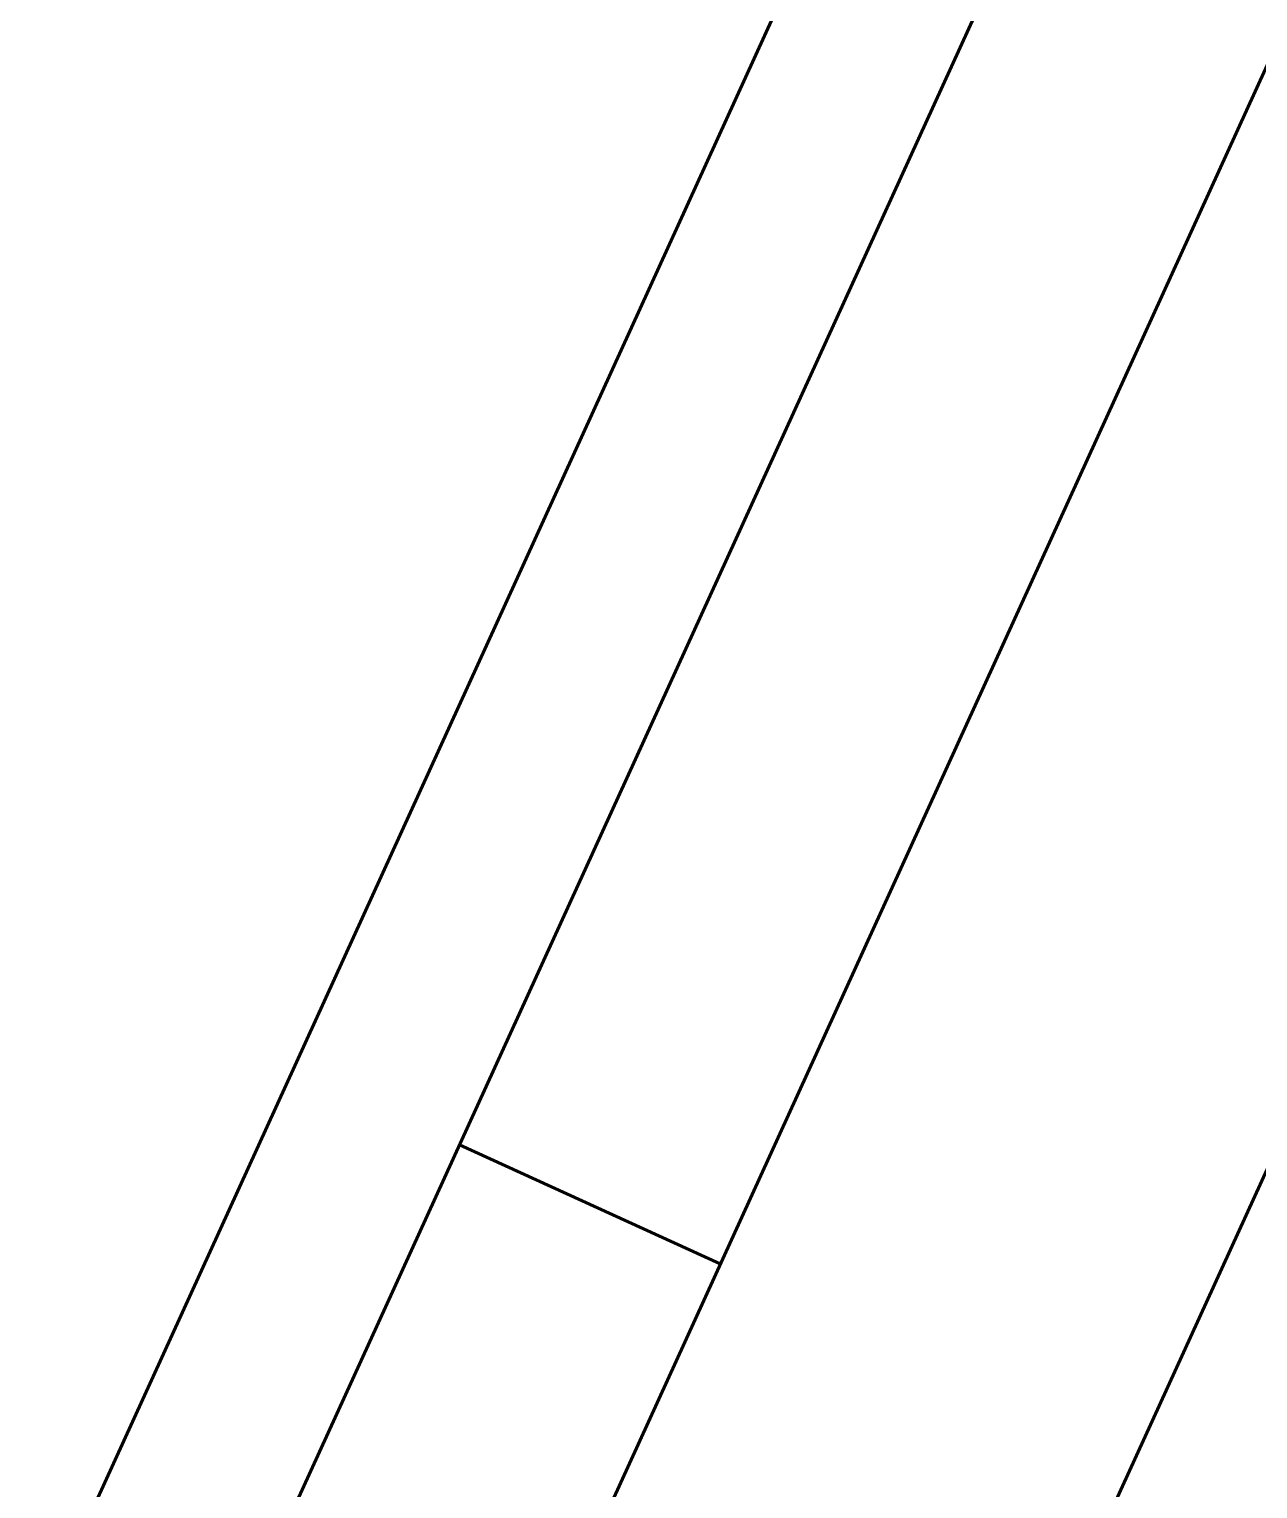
# Model space of a CAD drawing. Header units: millimetres. Extents: x 0 to 840, y 0 to 594.
# Drawn here: x 138.211 to 141.564, y 103.034 to 107.018 of the extents above; entities that cross this region are included whole.
import ezdxf

# ---------------------------------------------------------------- set-up
doc = ezdxf.new("R2010")
doc.units = ezdxf.units.MM
doc.linetypes.add('K5LT_BASIC', pattern=[0])
doc.layers.add('Системный слой', color=7, linetype='Continuous')

msp = doc.modelspace()

# ---------------------------------------------------------------- linework, layer by layer
at = {"layer": 'Системный слой', "color": 5, "linetype": 'K5LT_BASIC', "lineweight": 60, "true_color": 0x0000ff}
for p, q in [((138.3338, 99.78117), (145.59484, 115.7037)), ((139.47112, 99.26252), (146.73216, 115.18506)), ((143.54292, 114.29135), (136.13102, 98.038)), ((143.99652, 114.0845), (136.58463, 97.83115)), ((139.38531, 103.9727), (140.09719, 103.64807))]:
    msp.add_line(p, q, dxfattribs=at)
msp.add_open_spline([(140.34278, 101.17395), (140.51167, 101.21743), (140.93558, 101.3405), (141.59892, 101.59017), (142.31917, 101.94127), (143.00344, 102.35817), (143.64574, 102.8372), (144.24046, 103.37418), (144.78237, 103.9644), (145.26675, 104.60269), (145.68933, 105.28346), (146.04643, 106.00075), (146.33492, 106.74828), (146.55227, 107.51951), (146.69657, 108.30768), (146.76657, 109.10588), (146.76165, 109.90713), (146.68185, 110.70442), (146.52787, 111.49075), (146.30107, 112.25925), (146.06477, 112.84983), (145.90599, 113.18254), (145.86051, 113.27363)], degree=3, knots=[0.989074842, 0.989074842, 0.989074842, 0.989074842, 0.989178867, 0.9893380013, 0.9894971356, 0.9896562699, 0.9898154042, 0.9899745385, 0.9901336728, 0.9902928071, 0.9904519414, 0.9906110757, 0.9907702101, 0.9909293444, 0.9910884787, 0.991247613, 0.9914067473, 0.9915658816, 0.9917250159, 0.9918841502, 0.9920432845, 0.9921040088, 0.9921040088, 0.9921040088, 0.9921040088], dxfattribs=at)

doc.saveas('drawing.dxf')
